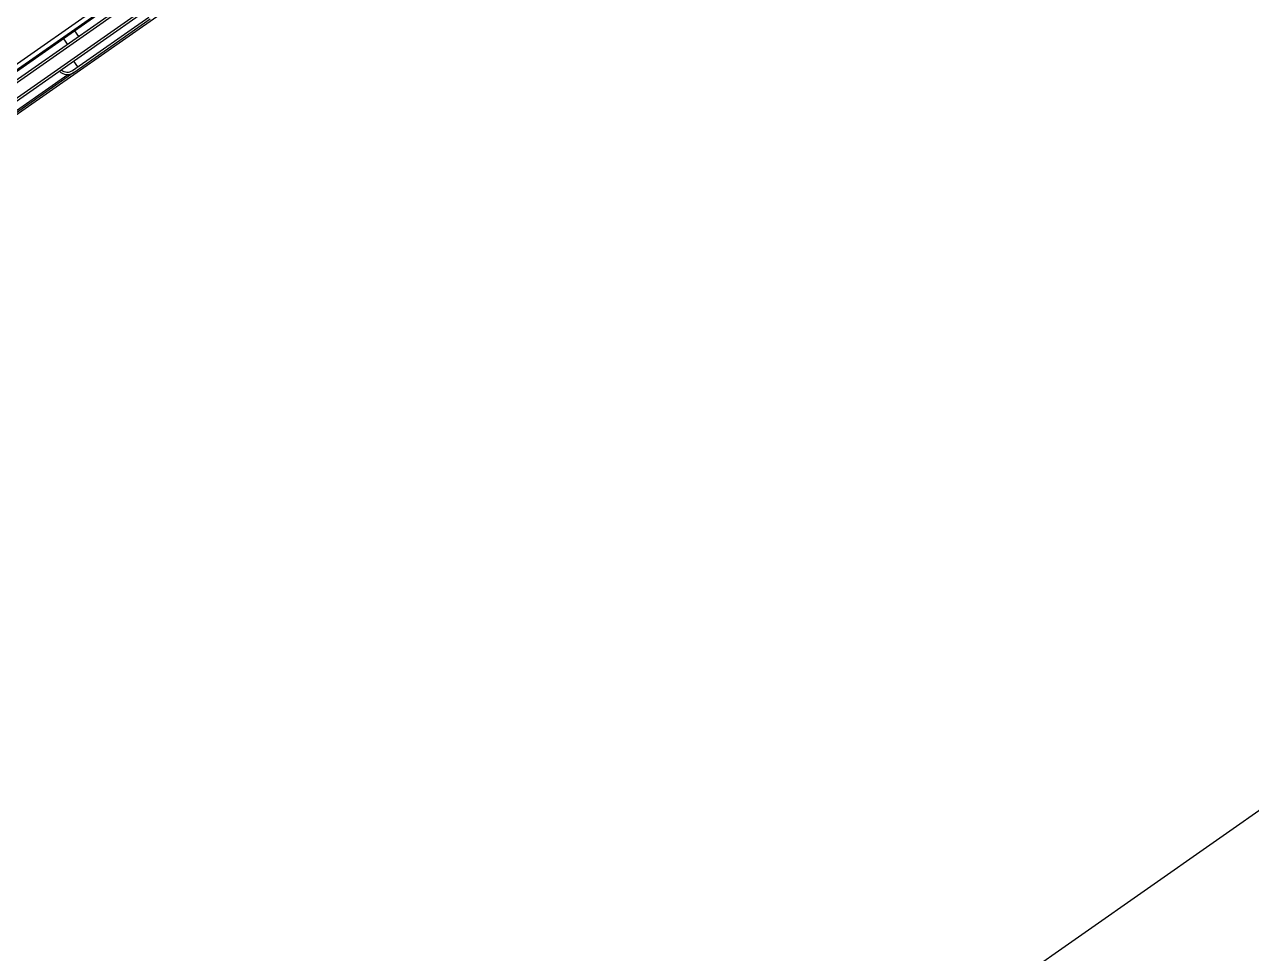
# Model space of a CAD drawing. Header units: millimetres. Extents: x 152904052 to 153933663, y 538271515 to 539240469.
# Drawn here: x 153459346 to 153460405, y 538573370 to 538574172 of the extents above; entities that cross this region are included whole.
import ezdxf

# ---------------------------------------------------------------- set-up
doc = ezdxf.new("R2010")
doc.units = ezdxf.units.MM
doc.layers.add('POWR', color=5, linetype='Continuous')

msp = doc.modelspace()

# ---------------------------------------------------------------- linework, layer by layer
at = {"layer": 'POWR', "color": 7}
for p, q in [((153458377.6, 538573464.4), (153460138.7, 538574697.6)), ((153458379.9, 538573461.1), (153460141.1, 538574694.3)), ((153460164.4, 538574699.3), (153459268.3, 538574071.8)), ((153460161.5, 538574699.7), (153459268.9, 538574074.7)), ((153460170.6, 538574690.4), (153459274.5, 538574062.9)), ((153460170.1, 538574687.5), (153459277.4, 538574062.4)), ((153460137.7, 538574690.4), (153459287.8, 538574095.3)), ((153460179.8, 538574682.5), (153459278.7, 538574051.6)), ((153459387.1, 538574131.9), (153459452.9, 538574178)), ((153459388.2, 538574130.2), (153459454.1, 538574176.4)), ((153459392.4, 538574161.2), (153459389, 538574166.2)), ((153459379.1, 538574159.3), (153459382.6, 538574154.4)), ((153459387.9, 538574139.8), (153459391.3, 538574134.9)), ((153459388.2, 538574130.2), (153459277.8, 538574052.9)), ((153459278.2, 538574055.1), (153459382.9, 538574128.4))]:
    msp.add_line(p, q, dxfattribs=at)
msp.add_lwpolyline([(153469780.4, 538584074.6), (153471663.2, 538581385.6), (153446937.2, 538564042.2), (153445040.3, 538566751.3), (153469780.4, 538584074.6)], dxfattribs=at)
for radius, start in [(8, 229.4775), (10, 226.537)]:
    msp.add_arc((153459382.5, 538574138.4), radius, start, 305, dxfattribs=at)

doc.saveas('drawing.dxf')
